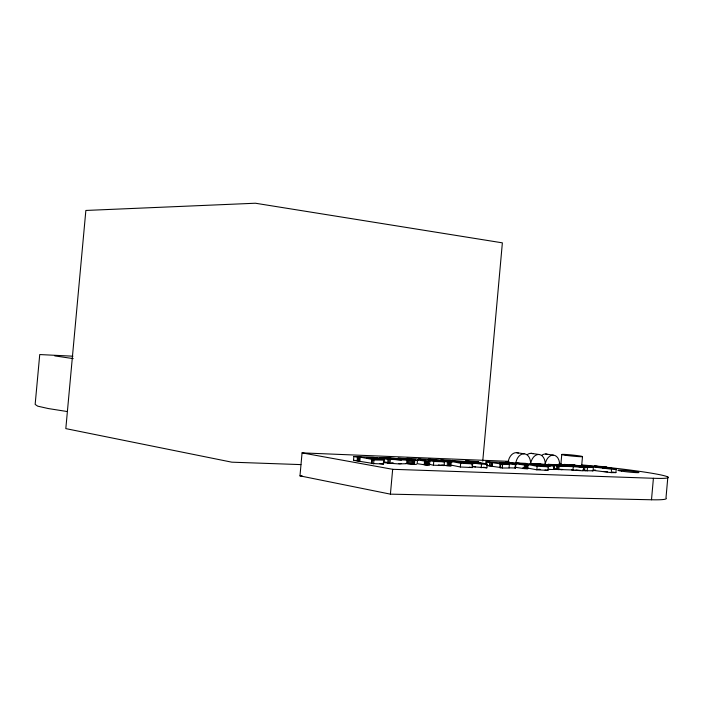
<?xml version="1.0" encoding="UTF-8"?>
<svg xmlns="http://www.w3.org/2000/svg" width="703" height="703" viewBox="0 0 703 703"><rect width="100%" height="100%" fill="white"/><g stroke="black" fill="none" stroke-linecap="round" stroke-linejoin="round"><path stroke-width="1.05" d="M405.701 463.479C408.285 463.576 417.09 465.562 417.178 463.664L426 465.017L429.524 464.903L429.867 460.931L427.942 460.307L433.769 461.467L444.428 461.827L444.094 465.544L433.435 465.21L428.892 464.235M429.524 464.903L428.892 464.384M472.047 465.614L472.214 463.769L449.595 460.632L452.917 460.799L450.034 460.316L440.869 459.876L448.365 461.186L447.372 461.317L438.11 459.771L428.681 459.182L448.646 462.152L452.134 462.117L449.463 461.106L460.676 463.277L472.68 463.848L472.346 467.557L460.342 467.003L451.774 465.228M481.186 467.838L481.52 464.156L487.188 464.173L486.854 467.838L472.108 466.704M482.741 461.15L502.373 242.843L255.409 203.229L85.863 210.452L65.818 428.619L231.814 462.179L300.91 464.604M485.755 464.455L485.993 461.774L505.141 462.539L515.853 464.314L515.51 468.005L509.2 467.829M489.745 462.337L500.984 463.918L500.123 463.989L499.798 467.609L500.659 467.53L489.42 465.931L489.745 462.337L485.993 461.774M490.685 465.992L491.002 462.407M491.625 466.01L491.942 462.433M492.153 465.984L492.469 462.407M515.853 464.314L504.341 463.769L509.35 464.428L509.025 468.022L502.285 468.005L500.448 467.732L500.773 464.121L500.123 463.989M502.285 468.005L502.61 464.384L509.35 464.428M515.079 468.075L515.396 464.49M515.527 467.882L515.404 465.966M528.076 468.462L524.148 468.611L524.464 465.043L505.562 462.284L514.403 462.838L523.823 464.349L524.605 464.208L516.942 462.943L525.431 463.347L548.27 466.783L547.953 470.333L536.837 469.824L527.891 468.101M525.273 468.734L525.589 465.166L524.464 465.043M526.222 468.822L526.538 465.254L528.674 465.122L525.528 464.129L537.154 466.256L548.27 466.783M527.004 468.866L527.32 465.298M527.681 468.875L527.997 465.307M536.837 469.824L537.154 466.256M539.957 463.945L535.115 463.866L553.955 465.764L553.648 469.261L554.184 469.481L547.883 469.481M554.052 469.384L553.955 465.764M554.043 469.551L554.368 465.887M571.688 469.938L556.583 469.446L556.89 465.948L551.38 465.149M557.664 469.569L557.98 466.08L556.89 465.948M558.797 469.683L559.105 466.194L557.98 466.08M560.853 464.665L561.759 454.507M563.859 466.151L564.008 464.446L564.755 464.428L583.358 465.957L576.513 465.702M574.764 465.544L572.541 465.166L575.072 465.052L569.588 464.938L593.35 467.416L593.042 470.834L584.545 470.65L584.852 467.205L586.399 467.223L574.404 465.992L583.587 467.39L583.279 470.843L572.927 470.122L573.244 466.66L571.882 466.432L574.228 466.546L564.008 464.446M581.68 465.72L582.497 456.563M587.172 470.957L587.48 467.513L593.35 467.416M611.25 472.627L611.557 469.2L616.197 469.2L615.898 472.609L611.25 472.627L593.051 470.369M509.034 461.361L302.062 452.881L299.979 475.869L390.411 494.147L651.496 499.771L653.412 478.277A64.281 3.7 6 0 0 661.154 475A64.281 3.7 6 0 0 599.65 466.572M667.85 477.003L665.987 497.909A64.289 4.552 6.2 0 1 651.496 499.771M372.23 463.339L353.521 460.351L353.864 456.511L373.012 457.249L381.949 458.435L384.084 459.094L383.583 463.049M357.106 460.94L357.449 457.091L353.864 456.511M358.126 460.992L358.468 457.143L360.2 457.135L372.801 459.507L371.79 459.595L371.439 463.488L383.539 464.024L383.917 458.962M359.11 461.01L359.461 457.161M359.857 460.975L360.2 457.135M372.01 463.62L372.423 459.428M373.609 463.875L373.961 459.973L383.891 460.149L371.386 458.514L384.084 459.094M405.912 463.716L398.706 463.918L387.661 463.11L388.012 459.279L382.59 458.426L397.441 459.252L389.726 458.075L384.181 457.732L392.274 458.637L379.848 457.591L393.197 458.119L406.413 460.078L388.012 459.279M388.803 463.242L389.146 459.419M390.007 463.374L390.358 459.542M390.411 494.147L392.661 469.305L302.062 452.881M406.633 463.629L406.967 459.85L403.786 459.147L404.093 458.708L397.951 458.251L407.854 458.655L414.19 460.043L415.332 459.92L406.844 458.277L415.781 458.831L425.087 460.421L426.097 460.342L418.663 458.954L428.584 459.428L431.361 459.903L428.057 459.736L444.428 461.827M407.643 463.769L407.986 459.99L406.967 459.85M408.742 463.91L409.084 460.122L407.986 459.99M409.629 460.465L409.796 458.602M409.928 464.033L410.271 460.254L409.084 460.122M411.132 464.147L411.475 460.368L418.048 460.386L417.512 459.92L417.266 462.723M412.283 464.244L412.626 460.456M413.373 464.305L413.716 460.527M414.41 464.358L414.752 460.579M424.225 464.824L424.568 461.054L417.512 459.92M425.157 464.929L425.5 461.168L424.568 461.054M426 465.017L426.343 461.256L425.5 461.168M426.765 465.078L427.108 461.317L429.858 461.159M427.45 465.114L427.784 461.353M428.25 465.122L428.584 461.361M433.435 465.21L433.769 461.467M451.678 465.597L447.152 465.746L447.495 462.02M448.312 465.869L448.646 462.152M449.305 465.957L449.639 462.24M450.14 466.01L450.474 462.284M450.887 466.01L451.229 462.293M460.342 467.003L460.676 463.277M465.641 462.653L465.799 460.843L477.943 461.625L478.444 461.897L476.344 461.739L487.188 464.173M401.114 463.646L398.935 463.664M554.5 465.975L542.725 465.597L538.973 465.096L550.449 465.887L529.983 463.716L539.482 463.795L548.129 464.745L547.593 464.788A18.665 1.081 5.8 0 1 542.936 464.639L538.428 464.103L540.422 463.98M371.439 463.488L372.388 463.435M414.498 463.813L412.81 463.725M584.545 470.65L586.091 470.659M523.963 467.899L522.777 467.846M548.041 469.384L550.089 469.305M393.601 463.075L391.474 463.092L392.749 463.312M299.979 475.869L302.167 475.931M392.661 469.305L653.412 478.277M580.423 470.421L575.906 469.912M562.628 469.446L559.579 469.358L562.005 469.718M486.757 465.43L488.014 465.491M356.052 460.5L353.521 460.351M607.471 471.827L603.613 471.476M583.587 467.39L573.244 466.66M469.349 467.205L472.346 467.557M357.449 457.091L358.468 457.143M545.027 470.008L547.953 470.333M383.284 462.284L387.327 462.512M551.38 465.131L564.14 465.869L547.98 464.349L559.105 464.78L572.347 466.625L559.105 466.194M554.017 468.778L555.976 468.892M572.356 469.947L573.938 470.052M384.664 462.205L386.641 462.328M72.936 356.193L39.737 354.549L35.15 404.41L37.716 406.167L48.34 408.557L66.644 411.448M426.343 461.256L427.108 461.317M525.589 465.166L526.538 465.254M582.91 469.938L584.914 470.122M410.271 460.254L411.475 460.368M475.562 466.862L472.627 466.414M379.752 463.602L383.539 464.024M73.209 358.609L54.755 355.894M584.852 467.205L587.48 467.513M611.557 469.2L582.787 465.667L604.932 467.486L594.562 466.027L605.459 466.748L606.214 467.012L604.29 466.862L616.197 469.2M583.894 470.386L585.195 470.535M481.52 464.156L452.029 460.412L476.142 462.372L465.799 460.843M524.148 468.611L516.143 467.425M447.152 465.746L441.862 464.973M438.356 464.991L444.094 465.544M554.597 469.182L556.583 469.446M387.661 463.11L383.645 462.495M500.773 464.121L502.61 464.384M545.66 453.989L553.305 455.131A10.387 7.179 -82.3 0 1 559.597 464.859M531.187 453.321L538.814 454.472A10.475 7.302 -82.2 0 1 545.212 464.279A10.387 7.179 -82.3 0 1 553.279 455.131M594.158 469.955L595.608 470.175M516.477 452.644L524.087 453.804M486.608 465.5L489.42 465.931M592.313 470.72L593.042 470.834M538.832 469.191L540.589 469.472M373.961 459.973L371.79 459.595M612.41 472.012L615.898 472.609M571.565 469.894L572.927 470.122M472.214 463.769L472.68 463.848M483.523 467.214L486.854 467.838M499.798 467.609L500.448 467.732M514.701 467.592L515.246 467.75M559.07 463.418A64.281 3.7 6 0 1 561.012 463.514M581.803 464.938A64.281 3.7 6 0 1 598.596 466.467M564.184 465.421A10.431 0.598 5.9 0 1 562.031 464.481M530.651 463.699A10.475 7.302 -82.2 0 1 538.788 454.472M515.677 464.015A10.563 7.417 -82.1 0 1 523.726 453.804A10.563 7.417 -82.1 0 1 530.598 463.699M508.084 462.794A10.501 7.408 -82.1 0 1 518.366 453.092M541.943 455.201A10.334 7.171 -82.2 0 1 547.488 454.428M527.408 454.551A10.413 7.285 -82.2 0 1 533.041 453.76M480.483 463.189L472.768 462.679L480.483 463.189M378.021 458.215L367.01 457.838L378.021 458.215M559.887 465.887L568.165 466.432L559.887 465.887M401.51 459.815L391.826 459.287L401.51 459.815M500.246 462.969L499.798 463.066L509.763 463.514L500.246 462.969M609.58 468.383L602.533 467.75L609.58 468.383M621.654 471.151A10.58 0.598 6 0 0 638.781 472.592A10.58 0.598 6 0 0 624.809 470.456A10.58 0.598 6 0 0 621.654 471.151M565.186 455.228A10.431 0.527 5.8 0 0 582.286 456.678A10.431 0.527 5.8 0 0 568.929 454.709A10.431 0.527 5.8 0 0 565.186 455.228"/></g></svg>
